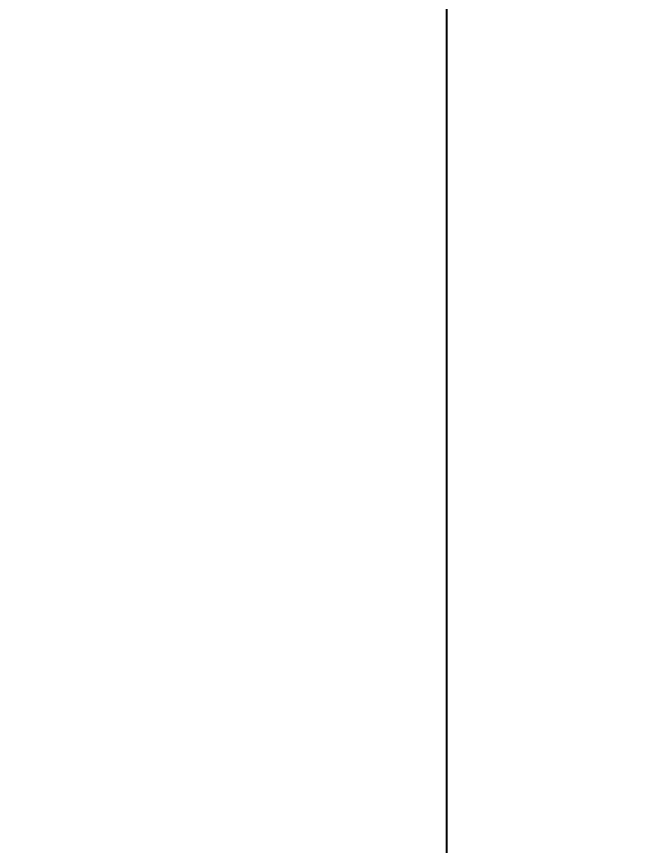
# Model space of a CAD drawing. Header units: millimetres. Extents: x -20000 to 230000, y -17405 to 25402.
# Drawn here: x 94929.4 to 95057.9, y -4566.4 to -4396.4 of the extents above; entities that cross this region are included whole.
import ezdxf

# ---------------------------------------------------------------- set-up
doc = ezdxf.new("R2010")
doc.units = ezdxf.units.MM
doc.header["$PDMODE"] = 35
doc.header["$PDSIZE"] = 0.5
doc.layers.get('Defpoints').update_dxf_attribs({"true_color": 0xc2a584})
doc.layers.add('1 - BETON', color=251, linetype='Continuous', lineweight=25)
doc.layers.add('1 - Cotation', color=32, linetype='Continuous', lineweight=13)
doc.styles.add('Texte Poralu', font='tahomabd.ttf')
doc.dimstyles.new('100 - 1000', dxfattribs={"dimtxt": 15, "dimasz": 15, "dimexe": 5, "dimexo": 2.5, "dimgap": 8, "dimtad": 1, "dimdec": 1, "dimtxsty": 'Texte Poralu', "dimcen": 10, "dimazin": 0, "dimtfac": 1, "dimtdec": 1, "dimtmove": 0, "dimatfit": 3, "dimfxl": 1, "dimarcsym": 0})
doc.dimstyles.new('30 - 1000', dxfattribs={"dimtxt": 10, "dimasz": 10, "dimexe": 5, "dimexo": 2.5, "dimgap": 5, "dimtad": 1, "dimdec": 1, "dimtxsty": 'Texte Poralu', "dimcen": 5, "dimazin": 0, "dimtfac": 1, "dimtdec": 1, "dimtmove": 0, "dimatfit": 3, "dimfxl": 1, "dimarcsym": 0})

# ---------------------------------------------------------------- blocks, each defined once
blk = doc.blocks.new('*D849')
at = {"layer": 'Defpoints', "color": 0, "lineweight": -2, "transparency": 16777216}
blk.add_line((95120, -3615.67), (95155.99, -3615.67), dxfattribs=at)
at = {"layer": 'Defpoints', "color": 0, "transparency": 16777216}
for p in [(95117.5, -3615.67), (95117.5, -3615.67), (90000, -6005.67)]:
    blk.add_point(p, dxfattribs=at)
at = {"layer": 'Defpoints', "color": 0, "transparency": 16777216, "insert": (95139.25, -3605.46), "char_height": 10, "attachment_point": 5, "style": 'Texte Poralu'}
blk.add_mtext('2390', dxfattribs=at)
blk = doc.blocks.new('*D850')
at = {"layer": 'Defpoints', "color": 0, "lineweight": -2, "transparency": 16777216}
blk.add_line((95420, -3505.67), (95455.99, -3505.67), dxfattribs=at)
at = {"layer": 'Defpoints', "color": 0, "transparency": 16777216}
for p in [(95417.5, -3505.67), (95417.5, -3505.67), (90000, -6005.67)]:
    blk.add_point(p, dxfattribs=at)
at = {"layer": 'Defpoints', "color": 0, "transparency": 16777216, "insert": (95439.25, -3495.46), "char_height": 10, "attachment_point": 5, "style": 'Texte Poralu'}
blk.add_mtext('2500', dxfattribs=at)
blk = doc.blocks.new('*D879')
at = {"layer": '1 - Cotation', "color": 0, "lineweight": -2, "transparency": 16777216}
for p, q in [((95020, -3805.67), (95367.5, -3805.67)), ((95362.5, -3820.67), (95362.5, -4891.27)), ((95415, -4906.27), (95357.5, -4906.27))]:
    blk.add_line(p, q, dxfattribs=at)
at = {"layer": '1 - Cotation', "color": 0, "transparency": 16777216}
for points in [[(95360, -3820.67), (95365, -3820.67), (95362.5, -3805.67)], [(95360, -4891.27), (95365, -4891.27), (95362.5, -4906.27)]]:
    blk.add_solid(points, dxfattribs=at)
at = {"layer": 'Defpoints', "color": 0, "transparency": 16777216}
for p in [(95017.5, -3805.67), (95362.5, -4906.27), (95417.5, -4906.27)]:
    blk.add_point(p, dxfattribs=at)
at = {"layer": '1 - Cotation', "color": 0, "transparency": 16777216, "insert": (95347, -4355.97), "char_height": 15, "attachment_point": 5, "rotation": 90, "style": 'Texte Poralu'}
blk.add_mtext('H', dxfattribs=at)

msp = doc.modelspace()

# ---------------------------------------------------------------- linework, layer by layer
at = {"layer": '1 - BETON', "ltscale": 2}
msp.add_lwpolyline([(95017.5, -3795.67), (95017.5, -4906.27), (94995.88, -4906.27)], dxfattribs=at)

# ---------------------------------------------------------------- dimensions: what is measured, and where the dimension line sits
at = {"layer": '1 - Cotation'}
dim = msp.add_linear_dim(base=(95362.5, -4906.27), p1=(95017.5, -3805.67), p2=(95417.5, -4906.27), angle=90, text='H', dimstyle='100 - 1000', dxfattribs=at)
dim.commit()
dim.dimension.update_dxf_attribs({"geometry": '*D879', "text_midpoint": (95347, -4355.97)})
at = {"layer": 'Defpoints'}
for feature_location, picture, middle in [((95417.5, -3505.67), '*D850', (95439.25, -3495.46)), ((95117.5, -3615.67), '*D849', (95139.25, -3605.46))]:
    dim = msp.add_ordinate_dim(feature_location=feature_location, offset=(0, 0), dtype=0, origin=(90000, -6005.67), dimstyle='30 - 1000', dxfattribs=at)
    dim.commit()
    dim.dimension.update_dxf_attribs({"geometry": picture, "text_midpoint": middle})

doc.saveas('drawing.dxf')
